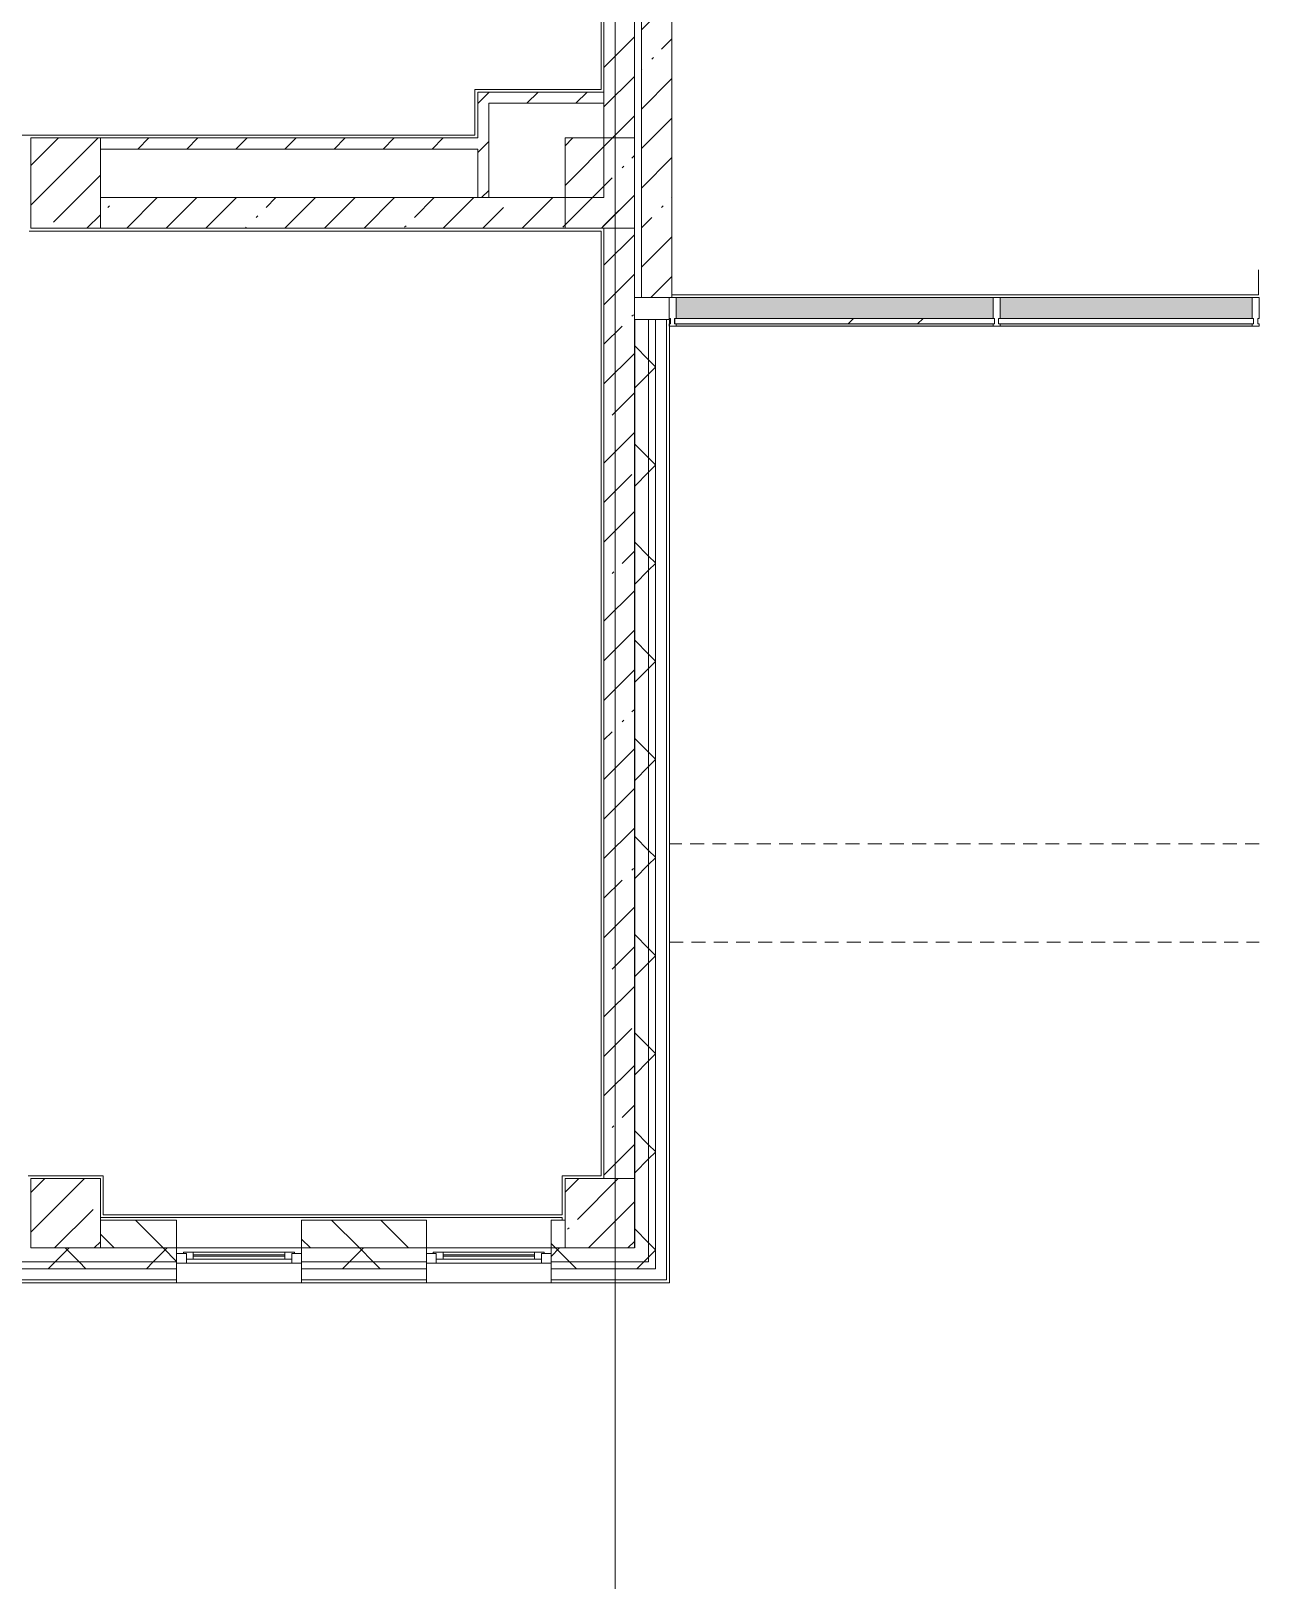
# Model space of a CAD drawing. Header units: millimetres. Extents: x -5524 to 188508, y -8553 to 29000.
# Drawn here: x 141848 to 150700, y 1150 to 12321 of the extents above; entities that cross this region are included whole.
import ezdxf

# ---------------------------------------------------------------- set-up
doc = ezdxf.new("R2010")
doc.units = ezdxf.units.MM
doc.linetypes.add('200_ШТРИХ__ш1_п0_6_', pattern=[160, 100, -60])
doc.linetypes.add('Осевая', pattern=[3175, 635, -476.25, 1587.5, -476.25])
for name, color, linetype, lineweight in [('A-DETL-MBND-1', 7, '200_ШТРИХ__ш1_п0_6_', 9), ('A-GLAZ-2', 7, 'Continuous', 5), ('A-GLAZ-CURT-2', 7, 'Continuous', 5), ('A-GLAZ-CWMG-2', 7, 'Continuous', 5), ('A-WALL', 7, 'Continuous', 9), ('A-WALL-2', 7, 'Continuous', 5), ('I-WALL-2', 7, 'Continuous', 5), ('S-COLS-2', 7, 'Continuous', 5), ('Оси', 7, 'Continuous', 9), ('Оси-2', 7, 'Осевая', 9)]:
    doc.layers.add(name, color=color, linetype=linetype, lineweight=lineweight)
doc.layers.add('A-FLOR-2', color=7, linetype='Continuous', lineweight=5, true_color=0xaaaaaa)
doc.layers.add('A-GLAZ-CWMG-3', color=7, linetype='Continuous', lineweight=5, true_color=0x383e42)
pattern_1 = [(45, (61498, 0), (-285.1231, 285.1231), []), (45, (61783.12, 0), (-285.1231, 285.1231), [504.031, -100.806, 16.764, -84.042])]
pattern_2 = [(45, (61498, 0), (-353.5534, 353.5534), []), (135, (61498, 0), (-353.5534, -353.5534), [])]
pattern_3 = [(45, (61498, 0), (-176.7767, 176.7767), [])]

# ---------------------------------------------------------------- blocks, each defined once
blk = doc.blocks.new('BSC_Колонна _Прямоугольная - 500х500-V44-3_6_1_птичка')
at = {"layer": 'S-COLS-2'}
h = blk.add_hatch(dxfattribs=at)
h.set_pattern_fill('FP_57', color=256, style=0, pattern_type=2)
h.set_pattern_definition([(45, (-80600, -3800), (-285.1231, 285.1231), []), (45, (-80314.88, -3800), (-285.1231, 285.1231), [504.031, -100.806, 16.764, -84.042])])
h.paths.add_polyline_path([(250, -250), (250, 250), (-250, 250), (-250, -250)])
for p, q in [((250, 250), (-250, 250)), ((-250, 250), (-250, -250)), ((250, -250), (250, 250)), ((-250, -250), (250, -250))]:
    blk.add_line(p, q, dxfattribs=at)
blk = doc.blocks.new('120_Окно_СКБ_1Ст - 120_Окно_СКБ_1Ст 900х2500_h_-19906774-3_6_1_птичка')
at = {"layer": 'A-GLAZ-2'}
for p, q in [((-450, -75), (-450, -5)), ((-450, -5), (-380, -5)), ((450, -5), (-450, -5)), ((-380, -75), (-450, -75)), ((-450, -75), (-400, -75)), ((-380, -75), (-400, -75)), ((-400, -75), (-400, -85)), ((-400, -85), (400, -85)), ((400, -85), (-400, -85)), ((-380, -5), (-380, -75)), ((380, -35), (-380, -35)), ((-380, -35), (-380, -75)), ((-330, -85), (-330, -35)), ((-330, -55), (330, -55)), ((330, -65), (-330, -65)), ((330, -85), (330, -35)), ((380, -75), (380, -5)), ((380, -5), (450, -5)), ((380, -75), (380, -35)), ((450, -75), (380, -75)), ((400, -75), (380, -75)), ((400, -75), (450, -75)), ((400, -85), (400, -75)), ((450, -5), (450, -75))]:
    blk.add_line(p, q, dxfattribs=at)
blk = doc.blocks.new('Системная панель - Стекло - 40мм-33184352-3_6_1_птичка')
at = {"layer": 'A-GLAZ-CURT-2'}
h = blk.add_hatch(dxfattribs=at)
h.set_pattern_fill('FP_127', color=256, style=0, pattern_type=2)
h.set_pattern_definition([(45, (-86642.5, -9710), (-1414.214, 1414.214), [1000, -3000]), (45, (-87642.5, -10210), (-1414.214, 1414.214), [3000, -1000]), (45, (-85642.5, -10710), (-1414.214, 1414.214), [1000, -3000])])
h.paths.add_polyline_path([(1153, 0), (1153, 40), (-1153, 40), (-1153, 0), (554, 0)])
for p, q in [((1153, 40), (-1153, 40)), ((-1153, 40), (-1153, 0)), ((-1153, 0), (1153, 0)), ((1153, 0), (1153, 40))]:
    blk.add_line(p, q, dxfattribs=at)
blk = doc.blocks.new('Системная панель - Стекло - 40мм-33184353-3_6_1_птичка')
at = {"layer": 'A-GLAZ-CURT-2'}
h = blk.add_hatch(dxfattribs=at)
h.set_pattern_fill('FP_128', color=256, style=0, pattern_type=2)
h.set_pattern_definition([(45, (-88744.2, -9710), (-1414.214, 1414.214), [1000, -3000]), (45, (-89744.2, -10210), (-1414.214, 1414.214), [3000, -1000]), (45, (-87744.2, -10710), (-1414.214, 1414.214), [1000, -3000])])
h.paths.add_polyline_path([(919, 0), (919, 40), (-919, 40), (-919, 0), (317, 0)])
for p, q in [((919, 40), (-919, 40)), ((-919, 40), (-919, 0)), ((-919, 0), (919, 0)), ((919, 0), (919, 40))]:
    blk.add_line(p, q, dxfattribs=at)
blk = doc.blocks.new('Прямоугольный импост - Импост структурный с накладкой - 190мм-33184356-3_6_1_птичка')
at = {"layer": 'A-GLAZ-CWMG-2'}
for p, q in [((-50, 0), (-50, 17)), ((-50, 17), (0, 17)), ((-40, 0), (-50, 0)), ((-40, -40), (-40, 0)), ((0, 0), (-10, 0)), ((-10, 0), (-10, -40)), ((0, 17), (0, 0)), ((-50, -190), (-50, -40)), ((-50, -40), (-40, -40)), ((-10, -40), (0, -40)), ((0, -40), (0, -190)), ((0, -190), (-50, -190))]:
    blk.add_line(p, q, dxfattribs=at)
blk = doc.blocks.new('Прямоугольный импост - Импост структурный с накладкой - 190мм-33184358-3_6_1_птичка')
at = {"layer": 'A-GLAZ-CWMG-2'}
for p, q in [((0, 17), (-50, 17)), ((-50, 17), (-50, 0)), ((-50, 0), (-40, 0)), ((-40, 0), (-40, -40)), ((-10, -40), (-10, 0)), ((-10, 0), (0, 0)), ((0, 0), (0, 17)), ((-40, -40), (-50, -40)), ((-50, -40), (-50, -190)), ((0, -40), (-10, -40)), ((0, -190), (0, -40)), ((-50, -190), (0, -190))]:
    blk.add_line(p, q, dxfattribs=at)
blk = doc.blocks.new('Прямоугольный импост - Импост структурный с накладкой - 190мм-33184349-3_6_1_птичка')
at = {"layer": 'A-GLAZ-CWMG-2'}
for p, q in [((-25, 0), (-25, 17)), ((-25, 17), (25, 17)), ((-15, 0), (-25, 0)), ((-15, -40), (-15, 0)), ((25, 0), (15, 0)), ((15, 0), (15, -40)), ((25, 17), (25, 0)), ((-25, -190), (-25, -40)), ((-25, -40), (-15, -40)), ((15, -40), (25, -40)), ((25, -40), (25, -190)), ((25, -190), (-25, -190))]:
    blk.add_line(p, q, dxfattribs=at)
blk = doc.blocks.new('Прямоугольный импост - Импост структурный с накладкой - 190мм-23186050-3_6_1_птичка')
at = {"layer": 'A-GLAZ-CWMG-3'}
for points in [[(85000, 10250), (87285, 10250), (87285, 10400), (85000, 10400)], [(85000, 10193), (87285, 10193), (87285, 10210), (85000, 10210)]]:
    blk.add_hatch(color=256, dxfattribs=at).paths.add_polyline_path(points)
at = {"layer": 'A-GLAZ-CWMG-2'}
for p, q in [((85000, 10400), (87285, 10400)), ((85000, 10193), (87285, 10193))]:
    blk.add_line(p, q, dxfattribs=at)
blk = doc.blocks.new('Прямоугольный импост - Импост структурный с накладкой - 190мм-23186051-3_6_1_птичка')
at = {"layer": 'A-GLAZ-CWMG-3'}
for points in [[(88000, 10250), (88000, 10400), (87335, 10400), (87335, 10250)], [(87335, 10193), (88000, 10193), (88000, 10210), (87335, 10210)]]:
    blk.add_hatch(color=256, dxfattribs=at).paths.add_polyline_path(points)
at = {"layer": 'A-GLAZ-CWMG-2'}
for p, q in [((87335, 10400), (88000, 10400)), ((87335, 10193), (88000, 10193))]:
    blk.add_line(p, q, dxfattribs=at)
blk = doc.blocks.new('Прямоугольный импост - Импост структурный с накладкой - 190мм-23186052-3_6_1_птичка')
at = {"layer": 'A-GLAZ-CWMG-3'}
for points in [[(88561, 10250), (89154, 10250), (89154, 10400), (88000, 10400), (88000, 10250)], [(88561, 10193), (89154, 10193), (89154, 10210), (88000, 10210), (88000, 10193)]]:
    blk.add_hatch(color=256, dxfattribs=at).paths.add_polyline_path(points)
at = {"layer": 'A-GLAZ-CWMG-2'}
for p, q in [((88000, 10400), (89154, 10400)), ((88000, 10193), (89154, 10193))]:
    blk.add_line(p, q, dxfattribs=at)
blk = doc.blocks.new('парапет9 - парапет-22867712-3_6_1_птичка')
at = {"layer": 'A-DETL-MBND-1'}
for p, q in [((89202, 7964), (84952, 7964)), ((84952, 7255), (89202, 7255))]:
    blk.add_line(p, q, dxfattribs=at)
blk = doc.blocks.new('BSC_Колонна _Прямоугольная - 650х500-V130-3_6_1_птичка')
at = {"layer": 'S-COLS-2'}
h = blk.add_hatch(dxfattribs=at)
h.set_pattern_fill('FP_131', color=256, style=0, pattern_type=2)
h.set_pattern_definition([(135, (11225, -80600), (-285.1231, -285.1231), []), (135, (11225, -80314.88), (-285.1231, -285.1231), [504.031, -100.806, 16.764, -84.042])])
h.paths.add_polyline_path([(325, 250), (-325, 250), (-325, -250), (325, -250)])
for p, q in [((325, 250), (-325, 250)), ((-325, 250), (-325, -250)), ((325, -250), (325, 250)), ((-325, -250), (325, -250))]:
    blk.add_line(p, q, dxfattribs=at)
blk = doc.blocks.new('BSC_Колонна _Прямоугольная - 500х500-V131-3_6_1_птичка')
at = {"layer": 'S-COLS-2'}
h = blk.add_hatch(dxfattribs=at)
h.set_pattern_fill('FP_132', color=256, style=0, pattern_type=2)
h.set_pattern_definition([(45, (-84450, -3800), (-285.1231, 285.1231), []), (45, (-84164.88, -3800), (-285.1231, 285.1231), [504.031, -100.806, 16.764, -84.042])])
h.paths.add_polyline_path([(-250, -250), (250, -250), (250, 250), (-250, 250), (-250, -98)])
for p, q in [((250, 250), (-250, 250)), ((-250, 250), (-250, -250)), ((250, -250), (250, 250)), ((-250, -250), (250, -250))]:
    blk.add_line(p, q, dxfattribs=at)

msp = doc.modelspace()

# ---------------------------------------------------------------- hatches: boundary and pattern name
at = {"layer": 'A-WALL-2'}
h = msp.add_hatch(dxfattribs=at)
h.set_pattern_fill('FP_68', color=256, style=0, pattern_type=2)
h.set_pattern_definition(pattern_2)
h.paths.add_polyline_path([(146299.6, 3450), (146299.6, 10242), (146199.6, 10242), (146199.6, 3450)])
h = msp.add_hatch(dxfattribs=at)
h.set_pattern_fill('FP_68', color=256, style=0, pattern_type=2)
h.set_pattern_definition(pattern_2)
h.paths.add_polyline_path([(146299.6, 3400), (146349.6, 3400), (146349.6, 10242), (146299.6, 10242), (146299.6, 3450)])
h = msp.add_hatch(dxfattribs=at)
h.set_pattern_fill('FP_66', color=256, style=0, pattern_type=2)
h.set_pattern_definition([(135, (61498, 0), (-176.7767, -176.7767), [])])
h.paths.add_polyline_path([(142898, 3550), (142898, 3750), (142348, 3750), (142348, 3550), (142601.4, 3550)])
h.paths.add_polyline_path([(138578, 3550), (138578, 3750), (137478, 3750), (137478, 3550), (137940.5, 3550)])
h.paths.add_polyline_path([(141578, 3550), (141848, 3550), (141848, 3750), (141578, 3750)])
h.paths.add_polyline_path([(145698, 3550), (145698, 3750), (145598, 3750), (145598, 3550)])
h.paths.add_polyline_path([(144465.8, 3550), (144698, 3550), (144698, 3750), (143798, 3750), (143798, 3550)])
h = msp.add_hatch(dxfattribs=at)
h.set_pattern_fill('FP_68', color=256, style=0, pattern_type=2)
h.set_pattern_definition(pattern_2)
h.paths.add_polyline_path([(145598, 3450), (146199.6, 3450), (146198, 3550), (145598, 3550)])
h.paths.add_polyline_path([(143798, 3450), (144698, 3450), (144698, 3550), (143798, 3550)])
h.paths.add_polyline_path([(142898, 3450), (142898, 3550), (141578, 3550), (141578, 3450), (142601.4, 3450)])
h.paths.add_polyline_path([(137478, 3450), (138578, 3450), (138578, 3550), (137198, 3550), (137198, 3450)])
h = msp.add_hatch(dxfattribs=at)
h.set_pattern_fill('FP_68', color=256, style=0, pattern_type=2)
h.set_pattern_definition(pattern_2)
h.paths.add_polyline_path([(146299.6, 3400), (146299.6, 3450), (145598, 3450), (145598, 3400), (146199.6, 3400)])
h.paths.add_polyline_path([(138578, 3400), (138578, 3450), (137198, 3450), (137198, 3400), (137940.5, 3400)])
h.paths.add_polyline_path([(141578, 3400), (142898, 3400), (142898, 3450), (141578, 3450)])
h.paths.add_polyline_path([(144465.8, 3400), (144698, 3400), (144698, 3450), (143798, 3450), (143798, 3400)])
at = {"layer": 'I-WALL-2'}
h = msp.add_hatch(dxfattribs=at)
h.set_pattern_fill('FP_64', color=256, style=0, pattern_type=2)
h.set_pattern_definition(pattern_1)
h.paths.add_polyline_path([(146330.2, 10400), (146468, 10400), (146468, 19100), (146248, 19100), (146248, 10400)])
h = msp.add_hatch(dxfattribs=at)
h.set_pattern_fill('FP_64', color=256, style=0, pattern_type=2)
h.set_pattern_definition(pattern_1)
h.paths.add_polyline_path([(145978, 4050), (146198, 4050), (146198, 15130), (145978, 15130), (145978, 4280.4)])
h = msp.add_hatch(dxfattribs=at)
h.set_pattern_fill('FP_69', color=256, style=0, pattern_type=2)
h.set_pattern_definition(pattern_3)
h.paths.add_polyline_path([(145068, 11120), (145148, 11120), (145148, 11880), (145068, 11880), (145068, 11222)])
h = msp.add_hatch(dxfattribs=at)
h.set_pattern_fill('FP_69', color=256, style=0, pattern_type=2)
h.set_pattern_definition(pattern_3)
h.paths.add_polyline_path([(145978, 11800), (145978, 11880), (145148, 11880), (145148, 11800)])
h = msp.add_hatch(dxfattribs=at)
h.set_pattern_fill('FP_69', color=256, style=0, pattern_type=2)
h.set_pattern_definition(pattern_3)
h.paths.add_polyline_path([(145068, 11470), (145068, 11550), (142348, 11550), (142348, 11470), (144465.8, 11470)])
h = msp.add_hatch(dxfattribs=at)
h.set_pattern_fill('FP_64', color=256, style=0, pattern_type=2)
h.set_pattern_definition(pattern_1)
h.paths.add_polyline_path([(144465.8, 10900), (145978, 10900), (145978, 11120), (142348, 11120), (142348, 10900)])
at = {"layer": 'S-COLS-2'}
h = msp.add_hatch(dxfattribs=at)
h.set_pattern_fill('FP_64', color=256, style=0, pattern_type=2)
h.set_pattern_definition(pattern_1)
h.paths.add_polyline_path([(146198, 10900), (146198, 11550), (145698, 11550), (145698, 10900)])

# ---------------------------------------------------------------- linework, layer by layer
at = {"layer": 'A-DETL-MBND-1'}
for p, q in [((146198, 10400), (146248, 10400)), ((146448, 10242), (146448, 10250))]:
    msp.add_line(p, q, dxfattribs=at)
at = {"layer": 'A-FLOR-2'}
for p, q in [((145958, 11900), (145958, 15130)), ((145048.5, 11570), (145048.5, 11900)), ((145048.5, 11900), (145958, 11900)), ((141417, 11570), (145048.5, 11570)), ((145958, 10879), (141834, 10879)), ((145958, 4070), (145958, 10879)), ((150697, 10420), (150697, 10600)), ((146468, 10420), (150697, 10420)), ((141828, 4070), (142368, 4070)), ((142368, 4070), (142368, 3790)), ((145678, 3790), (145678, 4070)), ((145678, 4070), (145958, 4070)), ((142368, 3790), (145678, 3790))]:
    msp.add_line(p, q, dxfattribs=at)
at = {"layer": 'A-WALL'}
for p, q in [((145978, 11800), (145978, 11880)), ((145068, 11120), (145148, 11120)), ((146299.6, 10242), (146299.6, 3450)), ((146349.6, 10242), (146349.6, 3400)), ((146429.6, 10242), (146429.6, 3320)), ((142898, 3550), (142348, 3550)), ((144698, 3550), (143798, 3550)), ((145698, 3550), (145598, 3550)), ((141578, 3450), (142898, 3450)), ((141578, 3400), (142898, 3400)), ((143798, 3450), (144698, 3450)), ((143798, 3400), (144698, 3400)), ((145598, 3450), (146299.6, 3450)), ((145598, 3400), (146349.6, 3400)), ((141578, 3320), (142898, 3320)), ((143798, 3320), (144698, 3320)), ((145598, 3320), (146429.6, 3320))]:
    msp.add_line(p, q, dxfattribs=at)
at = {"layer": 'A-WALL-2'}
for p, q in [((146449.6, 10242), (146199.6, 10242)), ((146199.6, 10242), (146199.6, 3550)), ((146449.6, 3300), (146449.6, 10242)), ((142898, 3750), (142348, 3750)), ((142898, 3300), (142898, 3750)), ((143798, 3750), (143798, 3300)), ((144698, 3750), (143798, 3750)), ((144698, 3300), (144698, 3750)), ((145598, 3750), (145598, 3300)), ((145698, 3750), (145598, 3750)), ((142898, 3550), (143798, 3550)), ((144698, 3550), (145598, 3550)), ((146449.6, 3300), (137356, 3300))]:
    msp.add_line(p, q, dxfattribs=at)
at = {"layer": 'I-WALL-2'}
for p, q in [((146248, 19100), (146248, 10400)), ((145978, 15130), (145978, 11880)), ((146198, 4050), (146198, 15130)), ((146468, 10400), (146468, 13400)), ((145068, 11880), (145068, 11550)), ((145978, 11880), (145068, 11880)), ((145148, 11120), (145148, 11800)), ((145148, 11800), (145978, 11800)), ((145978, 11800), (145978, 11120)), ((145068, 11550), (142348, 11550)), ((142348, 11470), (145068, 11470)), ((145068, 11470), (145068, 11120)), ((145068, 11120), (142348, 11120)), ((145978, 11120), (145148, 11120)), ((142348, 10900), (145978, 10900)), ((145978, 10900), (145978, 4050)), ((146248, 10400), (146468, 10400)), ((142348, 3770), (145678, 3770)), ((145678, 3750), (145678, 3770)), ((143798, 3550), (142898, 3550)), ((145598, 3550), (144698, 3550))]:
    msp.add_line(p, q, dxfattribs=at)
at = {"layer": 'S-COLS-2'}
for p, q in [((146198, 11550), (145698, 11550)), ((145698, 11550), (145698, 10900)), ((146198, 10900), (146198, 11550)), ((145698, 10900), (146198, 10900))]:
    msp.add_line(p, q, dxfattribs=at)
at = {"layer": 'Оси'}
for p, q in [((146058, 10029.8), (146058, 21915.1)), ((146058, -1906.3), (146058, 9979))]:
    msp.add_line(p, q, dxfattribs=at)
at = {"layer": 'Оси-2'}
msp.add_line((146058, 9979), (146058, 10029.8), dxfattribs=at)

# ---------------------------------------------------------------- block references
at = {"layer": 'A-DETL-MBND-1'}
msp.add_blockref('парапет9 - парапет-22867712-3_6_1_птичка', (61498, -1500), dxfattribs=at)
at = {"layer": 'A-GLAZ-2', "rotation": 180}
for p in [(143348, 3435), (145148, 3435)]:
    msp.add_blockref('120_Окно_СКБ_1Ст - 120_Окно_СКБ_1Ст 900х2500_h_-19906774-3_6_1_птичка', p, dxfattribs=at)
at = {"layer": 'A-GLAZ-CURT-2'}
for name, p in [('Системная панель - Стекло - 40мм-33184352-3_6_1_птичка', (147640.5, 10210)), ('Системная панель - Стекло - 40мм-33184353-3_6_1_птичка', (149742.3, 10210))]:
    msp.add_blockref(name, p, dxfattribs=at)
at = {"layer": 'A-GLAZ-CWMG-2', "rotation": 180}
msp.add_blockref('Прямоугольный импост - Импост структурный с накладкой - 190мм-33184358-3_6_1_птичка', (146448, 10210), dxfattribs=at)
at = {"layer": 'A-GLAZ-CWMG-2'}
for name in ['Прямоугольный импост - Импост структурный с накладкой - 190мм-23186050-3_6_1_птичка', 'Прямоугольный импост - Импост структурный с накладкой - 190мм-23186051-3_6_1_птичка', 'Прямоугольный импост - Импост структурный с накладкой - 190мм-23186052-3_6_1_птичка']:
    msp.add_blockref(name, (61498, 0), dxfattribs=at)
at = {"layer": 'A-GLAZ-CWMG-2', "extrusion": (0, 0, -1), "rotation": 180}
for name, p in [('Прямоугольный импост - Импост структурный с накладкой - 190мм-33184349-3_6_1_птичка', (-148808, 10210)), ('Прямоугольный импост - Импост структурный с накладкой - 190мм-33184356-3_6_1_птичка', (-150701.5, 10210))]:
    msp.add_blockref(name, p, dxfattribs=at)
at = {"layer": 'S-COLS-2', "rotation": 270.0000000000007}
msp.add_blockref('BSC_Колонна _Прямоугольная - 650х500-V130-3_6_1_птичка', (142098, 11225), dxfattribs=at)
at = {"layer": 'S-COLS-2'}
for name, p in [('BSC_Колонна _Прямоугольная - 500х500-V44-3_6_1_птичка', (142098, 3800)), ('BSC_Колонна _Прямоугольная - 500х500-V131-3_6_1_птичка', (145948, 3800))]:
    msp.add_blockref(name, p, dxfattribs=at)

doc.saveas('drawing.dxf')
